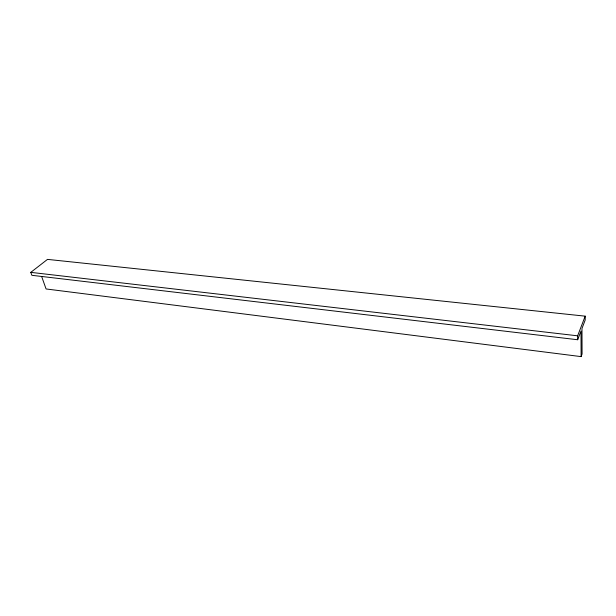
<?xml version="1.0" encoding="UTF-8"?>
<svg xmlns="http://www.w3.org/2000/svg" width="616" height="616" viewBox="0 0 616 616"><rect width="100%" height="100%" fill="white"/><g stroke="black" fill="none" stroke-linecap="round" stroke-linejoin="round"><path stroke-width="0.92" d="M581.111 356.618L582.074 354.007L581.981 328.467L585.2 320.027L585.192 316.162L47.501 259.382L30.8 272.357L31.87 275.306L577.677 339.747L581.004 331.031L581.111 356.618L46.077 288.958L41.696 276.63M577.677 339.747L577.646 335.82L585.192 316.162M30.8 272.357L577.646 335.82"/></g></svg>
